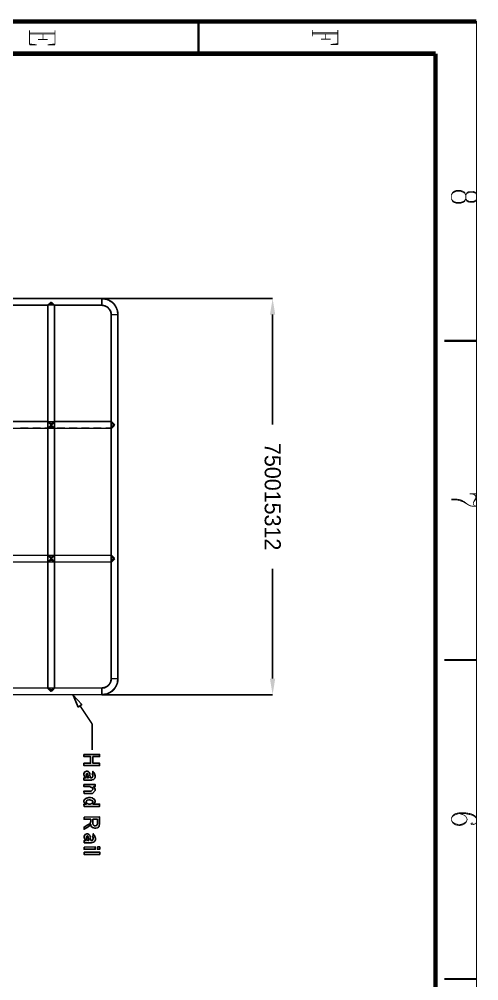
# Model space of a CAD drawing. Extents: x 0.1 to 11.6, y 0.3 to 16.2.
# Drawn here: x 8.72 to 11.58, y 10.24 to 16.23 of the extents above; entities that cross this region are included whole.
import ezdxf

# ---------------------------------------------------------------- set-up
doc = ezdxf.new("R2010")
doc.units = 0
doc.header["$MEASUREMENT"] = 0
doc.dimstyles.get("Standard").update_dxf_attribs({"dimtxt": 0.1, "dimasz": 0.1, "dimexe": 1.25, "dimexo": 0.625, "dimtad": 1, "dimtih": 1, "dimtxsty": 'Standard', "dimcen": 2.5, "dimazin": 3, "dimtfac": 1, "dimtmove": 0, "dimatfit": 3})

# ---------------------------------------------------------------- blocks, each defined once
blk = doc.blocks.new('_CLOSEDFILLED')
at = {"color": 0, "linetype": 'BYBLOCK'}
blk.add_solid([(-1, 0.164), (0, 0), (-1, -0.164)], dxfattribs=at)
blk = doc.blocks.new('*D3')
for p, q in [((9.2383, 14.4933), (10.3011, 14.4933)), ((10.3011, 13.7091), (10.3011, 14.3933)), ((10.3011, 12.125), (10.3011, 12.8092)), ((9.2383, 12.025), (10.3011, 12.025))]:
    blk.add_line(p, q)
at = {"layer": 'Defpoints'}
for p in [(9.2383, 14.4933), (9.2383, 12.025), (10.3011, 12.025)]:
    blk.add_point(p, dxfattribs=at)
at = {"xscale": 0.1, "yscale": 0.1}
for p, rotation in [((10.3011, 14.4933), 90), ((10.3011, 12.025), 270)]:
    blk.add_blockref('_CLOSEDFILLED', p, dxfattribs=dict(at, rotation=rotation))
at = {"insert": (10.3011, 13.2591), "char_height": 0.1, "attachment_point": 5, "rotation": 270}
blk.add_mtext('750015312', dxfattribs=at)

msp = doc.modelspace()

# ---------------------------------------------------------------- linework, layer by layer
at = {"color": 0}
for points, const_width in [([(0.155, 16.22), (11.57, 16.22)], 0.02833), ([(9.84, 16.02), (9.84, 16.22)], 0.01333), ([(8.78836, 16.165), (8.78836, 16.075)], 0.00521), ([(8.94667, 16.1483), (8.78836, 16.1483)], 0.00521), ([(8.94667, 16.1417), (8.78836, 16.1417)], 0.00521), ([(8.87169, 16.1417), (8.87169, 16.1083)], 0.00521), ([(8.94667, 16.165), (8.94667, 16.075)], 0.00521), ([(10.5483, 16.1667), (10.5483, 16.1267)], 0.00521), ([(10.7067, 16.15), (10.5483, 16.15)], 0.00521), ([(10.7067, 16.1433), (10.5483, 16.1433)], 0.00521), ([(10.6317, 16.1433), (10.6317, 16.11)], 0.00521), ([(10.7067, 16.1667), (10.7067, 16.0767)], 0.00521), ([(8.83333, 16.075), (8.78836, 16.08)], 0.00521), ([(8.78836, 16.075), (8.83333, 16.075)], 0.00521), ([(8.90169, 16.1083), (8.84169, 16.1083)], 0.00521), ([(8.90169, 16.075), (8.94667, 16.08)], 0.00521), ([(8.94667, 16.075), (8.90169, 16.075)], 0.00521), ([(10.6617, 16.11), (10.6017, 16.11)], 0.00521), ([(10.6617, 16.0767), (10.7067, 16.0817)], 0.00521), ([(10.7067, 16.0767), (10.6617, 16.0767)], 0.00521), ([(0.39833, 16.02), (11.315, 16.02)], 0.02833), ([(11.315, 16.02), (11.315, 0.51666)], 0.02833), ([(11.4283, 15.1617), (11.4217, 15.155)], 0.00521), ([(11.4434, 15.1667), (11.4283, 15.1617)], 0.00521), ([(11.4434, 15.1617), (11.4283, 15.155)], 0.00521), ([(11.4733, 15.1667), (11.4434, 15.1667)], 0.00521), ([(11.4733, 15.1617), (11.4434, 15.1617)], 0.00521), ([(11.4883, 15.1617), (11.4733, 15.1667)], 0.00521), ([(11.4883, 15.155), (11.4733, 15.1617)], 0.00521), ([(11.4967, 15.155), (11.4883, 15.1617)], 0.00521), ([(11.5267, 15.1617), (11.5117, 15.155)], 0.00521), ([(11.55, 15.1617), (11.5267, 15.1617)], 0.00521), ([(11.565, 15.155), (11.55, 15.1617)], 0.00521), ([(11.4217, 15.155), (11.4134, 15.1383)], 0.00521), ([(11.4217, 15.15), (11.4134, 15.1383)], 0.00521), ([(11.4134, 15.1383), (11.4134, 15.115)], 0.00521), ([(11.4134, 15.115), (11.4217, 15.0983)], 0.00521), ([(11.4134, 15.115), (11.4217, 15.105)], 0.00521), ([(11.4283, 15.155), (11.4217, 15.15)], 0.00521), ([(11.4217, 15.105), (11.4283, 15.0983)], 0.00521), ([(11.4217, 15.0983), (11.4283, 15.0933)], 0.00521), ([(11.4283, 15.0983), (11.4434, 15.0933)], 0.00521), ([(11.4733, 15.0933), (11.4883, 15.0983)], 0.00521), ([(11.4967, 15.15), (11.4883, 15.155)], 0.00521), ([(11.4883, 15.0983), (11.4967, 15.105)], 0.00521), ([(11.4883, 15.0933), (11.4967, 15.0983)], 0.00521), ([(11.5033, 15.1383), (11.4967, 15.155)], 0.00521), ([(11.5033, 15.1383), (11.4967, 15.15)], 0.00521), ([(11.4967, 15.0983), (11.5033, 15.115)], 0.00521), ([(11.4967, 15.105), (11.5033, 15.115)], 0.00521), ([(11.5117, 15.155), (11.5033, 15.1383)], 0.00521), ([(11.5117, 15.15), (11.5033, 15.1383)], 0.00521), ([(11.5033, 15.1383), (11.5033, 15.115)], 0.00521), ([(11.5033, 15.115), (11.5117, 15.0983)], 0.00521), ([(11.5033, 15.115), (11.5117, 15.105)], 0.00521), ([(11.5267, 15.155), (11.5117, 15.15)], 0.00521), ([(11.5117, 15.105), (11.5267, 15.0983)], 0.00521), ([(11.5117, 15.0983), (11.5267, 15.0933)], 0.00521), ([(11.55, 15.155), (11.5267, 15.155)], 0.00521), ([(11.5267, 15.0983), (11.55, 15.0983)], 0.00521), ([(11.565, 15.15), (11.55, 15.155)], 0.00521), ([(11.55, 15.0983), (11.565, 15.105)], 0.00521), ([(11.55, 15.0933), (11.565, 15.0983)], 0.00521), ([(11.5717, 15.1383), (11.565, 15.155)], 0.00521), ([(11.5717, 15.1383), (11.565, 15.15)], 0.00521), ([(11.565, 15.0983), (11.5717, 15.115)], 0.00521), ([(11.565, 15.105), (11.5717, 15.115)], 0.00521), ([(11.4283, 15.0933), (11.4434, 15.0883)], 0.00521), ([(11.4434, 15.0933), (11.4733, 15.0933)], 0.00521), ([(11.4434, 15.0883), (11.4733, 15.0883)], 0.00521), ([(11.4733, 15.0883), (11.4883, 15.0933)], 0.00521), ([(11.5267, 15.0933), (11.55, 15.0933)], 0.00521), ([(9.23833, 14.4933), (8.29167, 14.4933)], 0.01), ([(8.29167, 14.4517), (8.90169, 14.4517)], 0.01), ([(8.78999, 14.4917), (8.74001, 14.4917)], 0.00667), ([(8.74001, 14.4533), (8.78999, 14.4533)], 0.00667), ([(8.86664, 14.4917), (8.815, 14.4917)], 0.00667), ([(8.815, 14.4533), (8.86664, 14.4533)], 0.00667), ([(8.94168, 14.4917), (8.89165, 14.4917)], 0.00667), ([(8.89165, 14.4533), (8.94168, 14.4533)], 0.00667), ([(8.90169, 14.4517), (8.92333, 14.4717)], 0.01), ([(8.90169, 14.4517), (8.90169, 13.7267)], 0.01), ([(8.90169, 14.4517), (8.94336, 14.4517)], 0.00667), ([(8.90169, 14.4517), (8.90332, 14.4517)], 0.00667), ([(8.90332, 14.4517), (8.905, 14.4517), (8.905, 14.4533), (8.90668, 14.4533), (8.90831, 14.455), (8.91, 14.455), (8.91, 14.4567), (8.91168, 14.4567), (8.91168, 14.4583), (8.91336, 14.4583), (8.91499, 14.46), (8.91667, 14.46), (8.91667, 14.4617), (8.91835, 14.4617), (8.91997, 14.4617), (8.92165, 14.4617), (8.92165, 14.4633), (8.92333, 14.4633)], 0.00667), ([(8.90332, 14.4517), (8.90332, 14.405)], 0.00667), ([(8.92333, 14.4717), (8.94336, 14.4517)], 0.01), ([(8.92333, 14.4633), (8.92503, 14.4617), (8.92665, 14.4617), (8.92833, 14.4617), (8.93001, 14.46), (8.93164, 14.46), (8.93164, 14.4583), (8.93332, 14.4583), (8.935, 14.4567), (8.93668, 14.4567), (8.93668, 14.455), (8.93832, 14.455), (8.93832, 14.4533), (8.94, 14.4533), (8.94, 14.4517), (8.94168, 14.4517)], 0.00667), ([(8.92333, 14.4633), (8.92503, 14.4633)], 0.00667), ([(8.94168, 14.4517), (8.94336, 14.4517)], 0.00667), ([(8.94168, 14.405), (8.94168, 14.4517)], 0.00667), ([(8.94168, 14.4517), (8.94336, 14.4517)], 0.00667), ([(8.94336, 14.4517), (9.23833, 14.4517)], 0.01), ([(8.94336, 13.7267), (8.94336, 14.4517)], 0.01), ([(9.01833, 14.4917), (8.96669, 14.4917)], 0.00667), ([(8.96669, 14.4533), (9.01833, 14.4533)], 0.00667), ([(9.09332, 14.4917), (9.04335, 14.4917)], 0.00667), ([(9.04335, 14.4533), (9.09332, 14.4533)], 0.00667), ([(9.16835, 14.4917), (9.11833, 14.4917)], 0.00667), ([(9.11833, 14.4533), (9.16835, 14.4533)], 0.00667), ([(9.23833, 14.4917), (9.19499, 14.4917)], 0.00667), ([(9.19499, 14.4533), (9.23833, 14.4533)], 0.00667), ([(9.33832, 14.3933), (9.33664, 14.415), (9.32835, 14.4367), (9.31668, 14.4567), (9.30165, 14.4717), (9.28168, 14.4833), (9.26167, 14.4917), (9.23833, 14.4933)], 0.01), ([(9.23833, 14.4933), (9.23833, 14.4717)], 0.01), ([(9.23833, 14.4717), (9.23833, 14.4517)], 0.01), ([(9.29665, 14.3933), (9.29335, 14.4117), (9.285, 14.4267), (9.27333, 14.44), (9.25667, 14.4483), (9.23833, 14.4517)], 0.01), ([(9.26497, 14.4867), (9.25999, 14.4883), (9.23833, 14.4917)], 0.00667), ([(9.27165, 14.4433), (9.25667, 14.45), (9.23833, 14.4533)], 0.00667), ([(9.32335, 14.4417), (9.315, 14.455), (9.30003, 14.47), (9.28668, 14.4767)], 0.00667), ([(8.90332, 14.38), (8.90332, 14.3283)], 0.00667), ([(8.94168, 14.3283), (8.94168, 14.38)], 0.00667), ([(9.29833, 14.3933), (9.29665, 14.4117), (9.28836, 14.4267)], 0.00667), ([(9.29665, 14.3933), (9.29665, 13.7267)], 0.01), ([(9.31836, 14.3933), (9.29665, 14.3933)], 0.01), ([(9.29833, 14.3933), (9.29833, 14.3317)], 0.00667), ([(9.33832, 14.3933), (9.31836, 14.3933)], 0.01), ([(9.33664, 14.3933), (9.33333, 14.415), (9.33333, 14.42)], 0.00667), ([(9.33664, 14.3317), (9.33664, 14.3933)], 0.00667), ([(9.33832, 12.125), (9.33832, 14.3933)], 0.01), ([(8.90332, 14.3033), (8.90332, 14.2533)], 0.00667), ([(8.94168, 14.2533), (8.94168, 14.3033)], 0.00667), ([(9.29833, 14.3067), (9.29833, 14.2567)], 0.00667), ([(9.33664, 14.2567), (9.33664, 14.3067)], 0.00667), ([(8.90332, 14.2283), (8.90332, 14.1767)], 0.00667), ([(8.94168, 14.1767), (8.94168, 14.2283)], 0.00667), ([(9.29833, 14.2317), (9.29833, 14.1817)], 0.00667), ([(9.33664, 14.1817), (9.33664, 14.2317)], 0.00667), ([(11.37, 14.23), (11.57, 14.23)], 0.01333), ([(8.90332, 14.1517), (8.90332, 14.1017)], 0.00667), ([(8.94168, 14.1017), (8.94168, 14.1517)], 0.00667), ([(9.29833, 14.155), (9.29833, 14.105)], 0.00667), ([(9.33664, 14.105), (9.33664, 14.155)], 0.00667), ([(9.29833, 14.08), (9.29833, 14.03)], 0.00667), ([(9.33664, 14.03), (9.33664, 14.08)], 0.00667), ([(8.90332, 14.0767), (8.90332, 14.0267)], 0.00667), ([(8.94168, 14.0267), (8.94168, 14.0767)], 0.00667), ([(8.90332, 14), (8.90332, 13.95)], 0.00667), ([(8.94168, 13.95), (8.94168, 14)], 0.00667), ([(9.29833, 14.0033), (9.29833, 13.9533)], 0.00667), ([(9.33664, 13.9533), (9.33664, 14.0033)], 0.00667), ([(8.90332, 13.925), (8.90332, 13.875)], 0.00667), ([(8.94168, 13.875), (8.94168, 13.925)], 0.00667), ([(9.29833, 13.9283), (9.29833, 13.8783)], 0.00667), ([(9.33664, 13.8783), (9.33664, 13.9283)], 0.00667), ([(8.90332, 13.8483), (8.90332, 13.7983)], 0.00667), ([(8.94168, 13.7983), (8.94168, 13.8483)], 0.00667), ([(9.29833, 13.8533), (9.29833, 13.8017)], 0.00667), ([(9.33664, 13.8017), (9.33664, 13.8533)], 0.00667), ([(8.90169, 13.7267), (8.35667, 13.7267)], 0.01), ([(8.78168, 13.725), (8.72999, 13.725)], 0.00667), ([(8.85667, 13.725), (8.80664, 13.725)], 0.00667), ([(8.93332, 13.725), (8.88167, 13.725)], 0.00667), ([(8.90169, 13.685), (8.90169, 13.7267)], 0.01), ([(8.92333, 13.705), (8.90169, 13.7267)], 0.01), ([(8.92333, 13.705), (8.90169, 13.7267)], 0.01), ([(8.90332, 13.7267), (8.90169, 13.7267)], 0.00667), ([(8.90332, 13.7267), (8.90169, 13.7267)], 0.00667), ([(8.94336, 13.7267), (8.90169, 13.7267)], 0.00667), ([(8.94336, 13.7267), (8.90169, 13.7267)], 0.00667), ([(8.90332, 13.7733), (8.90332, 13.7267)], 0.00667), ([(8.92333, 13.715), (8.92165, 13.715), (8.91997, 13.715), (8.91997, 13.7167), (8.91835, 13.7167), (8.91667, 13.7167), (8.91667, 13.7183), (8.91499, 13.7183), (8.91336, 13.7183), (8.91336, 13.72), (8.91168, 13.72), (8.91168, 13.7217), (8.91, 13.7217), (8.90831, 13.7233), (8.90668, 13.7233), (8.90668, 13.725), (8.905, 13.725), (8.905, 13.7267), (8.90332, 13.7267)], 0.00667), ([(8.92333, 13.715), (8.92165, 13.715), (8.91997, 13.715), (8.91997, 13.7167), (8.91835, 13.7167), (8.91667, 13.7167), (8.91667, 13.7183), (8.91499, 13.7183), (8.91336, 13.7183), (8.91336, 13.72), (8.91168, 13.72), (8.91168, 13.7217), (8.91, 13.7217), (8.90831, 13.7233), (8.90668, 13.7233), (8.90668, 13.725), (8.905, 13.725), (8.905, 13.7267), (8.90332, 13.7267)], 0.00667), ([(8.90332, 13.685), (8.90332, 13.7267)], 0.00667), ([(8.90332, 13.7267), (8.905, 13.7267)], 0.00667), ([(8.90332, 13.7267), (8.905, 13.7267)], 0.00667), ([(8.94336, 13.7267), (8.92333, 13.705)], 0.01), ([(8.94336, 13.7267), (8.92333, 13.705)], 0.01), ([(8.94168, 13.7267), (8.94, 13.7267), (8.94, 13.725), (8.93832, 13.725), (8.93832, 13.7233), (8.93668, 13.7233), (8.93668, 13.7217), (8.935, 13.7217), (8.93332, 13.72), (8.93169, 13.72), (8.93169, 13.7183), (8.93001, 13.7183), (8.93001, 13.7167), (8.92833, 13.7167), (8.92665, 13.7167), (8.92503, 13.7167), (8.92503, 13.715), (8.92333, 13.715)], 0.00667), ([(8.94168, 13.7267), (8.94, 13.7267), (8.94, 13.725), (8.93832, 13.725), (8.93832, 13.7233), (8.93668, 13.7233), (8.93668, 13.7217), (8.935, 13.7217), (8.93332, 13.72), (8.93169, 13.72), (8.93169, 13.7183), (8.93001, 13.7183), (8.93001, 13.7167), (8.92833, 13.7167), (8.92665, 13.7167), (8.92503, 13.7167), (8.92503, 13.715), (8.92333, 13.715)], 0.00667), ([(8.94168, 13.7267), (8.94168, 13.7733)], 0.00667), ([(8.94336, 13.7267), (8.94168, 13.7267)], 0.00667), ([(8.94336, 13.7267), (8.94168, 13.7267)], 0.00667), ([(8.94168, 13.7267), (8.94168, 13.685)], 0.00667), ([(8.94336, 13.7267), (8.94336, 13.685)], 0.01), ([(9.29665, 13.7267), (8.94336, 13.7267)], 0.01), ([(9.00836, 13.725), (8.95833, 13.725)], 0.00667), ([(9.08501, 13.725), (9.03331, 13.725)], 0.00667), ([(9.16, 13.725), (9.11003, 13.725)], 0.00667), ([(9.23503, 13.725), (9.185, 13.725)], 0.00667), ([(9.29665, 13.725), (9.26167, 13.725)], 0.00667), ([(9.29665, 13.685), (9.29665, 13.7267)], 0.01), ([(9.29665, 13.7267), (9.31836, 13.705)], 0.01), ([(9.29665, 13.7267), (9.31836, 13.705)], 0.01), ([(9.29665, 13.7267), (9.29665, 13.685)], 0.00667), ([(9.29665, 13.7267), (9.29665, 13.685)], 0.00667), ([(9.29665, 13.7267), (9.29665, 13.725)], 0.00667), ([(9.29665, 13.7267), (9.29665, 13.725)], 0.00667), ([(9.29665, 13.725), (9.29833, 13.725)], 0.00667), ([(9.29665, 13.725), (9.29665, 13.7233), (9.29833, 13.7233), (9.29833, 13.7217), (9.30003, 13.7217), (9.30003, 13.72), (9.30165, 13.7183), (9.30165, 13.7167), (9.30333, 13.7167), (9.30333, 13.715), (9.30501, 13.715), (9.30501, 13.7133), (9.30664, 13.7116), (9.30664, 13.71), (9.30664, 13.7083), (9.30832, 13.7083), (9.30832, 13.7067), (9.30832, 13.705), (9.30832, 13.7033), (9.30664, 13.7033), (9.30664, 13.7017), (9.30664, 13.7), (9.30501, 13.6983), (9.30501, 13.6967), (9.30333, 13.6967), (9.30333, 13.695), (9.30165, 13.6934), (9.30165, 13.6917), (9.30003, 13.6917), (9.30003, 13.69), (9.29833, 13.69), (9.29833, 13.6883), (9.29665, 13.6883), (9.29665, 13.6867)], 0.00667), ([(9.29665, 13.725), (9.29665, 13.7233), (9.29833, 13.7233), (9.29833, 13.7217), (9.30003, 13.7217), (9.30003, 13.72), (9.30165, 13.7183), (9.30165, 13.7167), (9.30333, 13.7167), (9.30333, 13.715), (9.30501, 13.715), (9.30501, 13.7133), (9.30664, 13.7116), (9.30664, 13.71), (9.30664, 13.7083), (9.30832, 13.7083), (9.30832, 13.7067), (9.30832, 13.705), (9.30832, 13.7033), (9.30664, 13.7033), (9.30664, 13.7017), (9.30664, 13.7), (9.30501, 13.6983), (9.30501, 13.6967), (9.30333, 13.6967), (9.30333, 13.695), (9.30165, 13.6934), (9.30165, 13.6917), (9.30003, 13.6917), (9.30003, 13.69), (9.29833, 13.69), (9.29833, 13.6883), (9.29665, 13.6883), (9.29665, 13.6867)], 0.00667), ([(9.29665, 13.725), (9.29833, 13.725)], 0.00667), ([(9.29665, 13.725), (9.29833, 13.725)], 0.00667), ([(9.29833, 13.7767), (9.29833, 13.7267)], 0.00667), ([(9.33664, 13.7267), (9.33664, 13.7767)], 0.00667), ([(8.35667, 13.685), (8.90169, 13.685)], 0.01), ([(8.72999, 13.6867), (8.78168, 13.6867)], 0.00667), ([(8.80664, 13.6867), (8.85667, 13.6867)], 0.00667), ([(8.88167, 13.6867), (8.93332, 13.6867)], 0.00667), ([(8.90169, 13.685), (8.92333, 13.705)], 0.01), ([(8.90169, 13.685), (8.92333, 13.705)], 0.01), ([(8.90169, 13.685), (8.90169, 12.8933)], 0.01), ([(8.90169, 13.685), (8.90332, 13.685)], 0.00667), ([(8.90169, 13.685), (8.90332, 13.685)], 0.00667), ([(8.90169, 13.685), (8.94336, 13.685)], 0.00667), ([(8.90169, 13.685), (8.94336, 13.685)], 0.00667), ([(8.90332, 13.685), (8.905, 13.685), (8.905, 13.6867), (8.90668, 13.6867), (8.90831, 13.6883), (8.91, 13.6883), (8.91, 13.69), (8.91168, 13.69), (8.91168, 13.6917), (8.91336, 13.6917), (8.91499, 13.6934), (8.91667, 13.6934), (8.91667, 13.695), (8.91835, 13.695), (8.91997, 13.695), (8.92165, 13.695), (8.92333, 13.6967)], 0.00667), ([(8.90332, 13.685), (8.905, 13.685), (8.905, 13.6867), (8.90668, 13.6867), (8.90831, 13.6883), (8.91, 13.6883), (8.91, 13.69), (8.91168, 13.69), (8.91168, 13.6917), (8.91336, 13.6917), (8.91499, 13.6934), (8.91667, 13.6934), (8.91667, 13.695), (8.91835, 13.695), (8.91997, 13.695), (8.92165, 13.695), (8.92333, 13.6967)], 0.00667), ([(8.90332, 13.685), (8.90332, 13.6433)], 0.00667), ([(8.92165, 13.715), (8.92333, 13.715)], 0.00667), ([(8.92165, 13.715), (8.92333, 13.715)], 0.00667), ([(8.92333, 13.705), (8.94336, 13.685)], 0.01), ([(8.92333, 13.705), (8.94336, 13.685)], 0.01), ([(8.92333, 13.6967), (8.92333, 13.695), (8.92503, 13.695), (8.92665, 13.695), (8.92833, 13.695), (8.92833, 13.6934), (8.93001, 13.6934), (8.93164, 13.6934), (8.93164, 13.6917), (8.93332, 13.6917), (8.935, 13.69), (8.93668, 13.69), (8.93668, 13.6883), (8.93832, 13.6883), (8.93832, 13.6867), (8.94, 13.6867), (8.94, 13.685), (8.94168, 13.685)], 0.00667), ([(8.92333, 13.6967), (8.92333, 13.695), (8.92503, 13.695), (8.92665, 13.695), (8.92833, 13.695), (8.92833, 13.6934), (8.93001, 13.6934), (8.93164, 13.6934), (8.93164, 13.6917), (8.93332, 13.6917), (8.935, 13.69), (8.93668, 13.69), (8.93668, 13.6883), (8.93832, 13.6883), (8.93832, 13.6867), (8.94, 13.6867), (8.94, 13.685), (8.94168, 13.685)], 0.00667), ([(8.92333, 13.695), (8.92503, 13.695)], 0.00667), ([(8.92333, 13.695), (8.92503, 13.695)], 0.00667), ([(8.94168, 13.685), (8.94336, 13.685)], 0.00667), ([(8.94168, 13.685), (8.94336, 13.685)], 0.00667), ([(8.94168, 13.685), (8.94336, 13.685)], 0.00667), ([(8.94168, 13.685), (8.94336, 13.685)], 0.00667), ([(8.94168, 13.6433), (8.94168, 13.685)], 0.00667), ([(8.94168, 13.685), (8.94336, 13.685)], 0.00667), ([(8.94336, 12.8933), (8.94336, 13.685)], 0.01), ([(8.94336, 13.685), (9.29665, 13.685)], 0.01), ([(8.95833, 13.6867), (9.00836, 13.6867)], 0.00667), ([(9.03331, 13.6867), (9.08501, 13.6867)], 0.00667), ([(9.11003, 13.6867), (9.16, 13.6867)], 0.00667), ([(9.185, 13.6867), (9.23503, 13.6867)], 0.00667), ([(9.26167, 13.6867), (9.29665, 13.6867)], 0.00667), ([(9.31836, 13.705), (9.29665, 13.685)], 0.01), ([(9.31836, 13.705), (9.29665, 13.685)], 0.01), ([(9.29665, 13.685), (9.29665, 12.8933)], 0.01), ([(9.29665, 13.6867), (9.29833, 13.6867)], 0.00667), ([(9.29665, 13.6867), (9.29833, 13.6867)], 0.00667), ([(9.29665, 13.6867), (9.29665, 13.685)], 0.00667), ([(9.29665, 13.6867), (9.29665, 13.685)], 0.00667), ([(9.29833, 13.7017), (9.29833, 13.65)], 0.00667), ([(9.33664, 13.65), (9.33664, 13.7017)], 0.00667), ([(8.90332, 13.6183), (8.90332, 13.5667)], 0.00667), ([(8.94168, 13.5667), (8.94168, 13.6183)], 0.00667), ([(9.29833, 13.625), (9.29833, 13.575)], 0.00667), ([(9.33664, 13.575), (9.33664, 13.625)], 0.00667), ([(8.90332, 13.5417), (8.90332, 13.4916)], 0.00667), ([(8.94168, 13.4916), (8.94168, 13.5417)], 0.00667), ([(9.29833, 13.55), (9.29833, 13.4983)], 0.00667), ([(9.33664, 13.4983), (9.33664, 13.55)], 0.00667), ([(8.90332, 13.4667), (8.90332, 13.415)], 0.00667), ([(8.94168, 13.415), (8.94168, 13.4667)], 0.00667), ([(9.29833, 13.4733), (9.29833, 13.4233)], 0.00667), ([(9.33664, 13.4233), (9.33664, 13.4733)], 0.00667), ([(8.90332, 13.39), (8.90332, 13.34)], 0.00667), ([(8.94168, 13.34), (8.94168, 13.39)], 0.00667), ([(9.29833, 13.3983), (9.29833, 13.3467)], 0.00667), ([(9.33664, 13.3467), (9.33664, 13.3983)], 0.00667), ([(8.90332, 13.315), (8.90332, 13.2633)], 0.00667), ([(8.94168, 13.2633), (8.94168, 13.315)], 0.00667), ([(9.29833, 13.3217), (9.29833, 13.2717)], 0.00667), ([(9.33664, 13.2717), (9.33664, 13.3217)], 0.00667), ([(9.29833, 13.2467), (9.29833, 13.1967)], 0.00667), ([(9.33664, 13.1967), (9.33664, 13.2467)], 0.00667), ([(11.4517, 13.2433), (11.4134, 13.2433)], 0.00521), ([(11.4733, 13.2383), (11.4517, 13.2433)], 0.00521), ([(11.5717, 13.2767), (11.5267, 13.2767)], 0.00521), ([(11.5417, 13.2767), (11.5566, 13.2717)], 0.00521), ([(11.5717, 13.25), (11.55, 13.2217)], 0.00521), ([(11.565, 13.25), (11.55, 13.2217)], 0.00521), ([(11.5566, 13.2717), (11.5717, 13.26)], 0.00521), ([(11.5566, 13.2717), (11.565, 13.26)], 0.00521), ([(11.565, 13.26), (11.565, 13.25)], 0.00521), ([(8.90332, 13.2383), (8.90332, 13.1883)], 0.00667), ([(8.94168, 13.1883), (8.94168, 13.2383)], 0.00667), ([(11.4517, 13.2383), (11.4134, 13.2383)], 0.00521), ([(11.4733, 13.2317), (11.4517, 13.2383)], 0.00521), ([(11.4883, 13.2317), (11.4733, 13.2383)], 0.00521), ([(11.4883, 13.2267), (11.4733, 13.2317)], 0.00521), ([(11.5267, 13.2033), (11.4883, 13.2317)], 0.00521), ([(11.5267, 13.2033), (11.4883, 13.2267)], 0.00521), ([(11.55, 13.1983), (11.5267, 13.2033)], 0.00521), ([(11.55, 13.2217), (11.55, 13.21)], 0.00521), ([(11.55, 13.21), (11.5566, 13.2033)], 0.00521), ([(11.5717, 13.1983), (11.55, 13.1983)], 0.00521), ([(11.5566, 13.2033), (11.5717, 13.1983)], 0.00521), ([(8.90332, 13.1634), (8.90332, 13.1117)], 0.00667), ([(8.94168, 13.1117), (8.94168, 13.1634)], 0.00667), ([(9.29833, 13.17), (9.29833, 13.12)], 0.00667), ([(9.33664, 13.12), (9.33664, 13.17)], 0.00667), ([(8.90332, 13.0866), (8.90332, 13.0367)], 0.00667), ([(8.94168, 13.0367), (8.94168, 13.0866)], 0.00667), ([(9.29833, 13.095), (9.29833, 13.045)], 0.00667), ([(9.33664, 13.045), (9.33664, 13.095)], 0.00667), ([(8.90332, 13.0117), (8.90332, 12.9616)], 0.00667), ([(8.94168, 12.9616), (8.94168, 13.0117)], 0.00667), ([(9.29833, 13.0183), (9.29833, 12.9683)], 0.00667), ([(9.33664, 12.9683), (9.33664, 13.0183)], 0.00667), ([(9.29833, 12.9434), (9.29833, 12.8933)], 0.00667), ([(9.33664, 12.8933), (9.33664, 12.9434)], 0.00667), ([(8.90169, 12.8933), (8.35667, 12.8933)], 0.01), ([(8.78168, 12.8917), (8.72999, 12.8917)], 0.00667), ([(8.85667, 12.8917), (8.80664, 12.8917)], 0.00667), ([(8.93332, 12.8917), (8.88167, 12.8917)], 0.00667), ([(8.90169, 12.8517), (8.90169, 12.8933)], 0.01), ([(8.92333, 12.8733), (8.90169, 12.8933)], 0.01), ([(8.92333, 12.8733), (8.90169, 12.8933)], 0.01), ([(8.90332, 12.8933), (8.90169, 12.8933)], 0.00667), ([(8.90332, 12.8933), (8.90169, 12.8933)], 0.00667), ([(8.94336, 12.8933), (8.90169, 12.8933)], 0.00667), ([(8.94336, 12.8933), (8.90169, 12.8933)], 0.00667), ([(8.90332, 12.935), (8.90332, 12.8933)], 0.00667), ([(8.905, 12.8933), (8.90332, 12.8933)], 0.00667), ([(8.905, 12.8933), (8.90332, 12.8933)], 0.00667), ([(8.92333, 12.8834), (8.92165, 12.8834), (8.91997, 12.8834), (8.91835, 12.8834), (8.91667, 12.8834), (8.91667, 12.885), (8.91499, 12.885), (8.91336, 12.8867), (8.91168, 12.8867), (8.91168, 12.8883), (8.91, 12.8883), (8.91, 12.89), (8.90831, 12.89), (8.90831, 12.8917), (8.90668, 12.8917), (8.905, 12.8917), (8.905, 12.8933), (8.90332, 12.8933)], 0.00667), ([(8.92333, 12.8834), (8.92165, 12.8834), (8.91997, 12.8834), (8.91835, 12.8834), (8.91667, 12.8834), (8.91667, 12.885), (8.91499, 12.885), (8.91336, 12.8867), (8.91168, 12.8867), (8.91168, 12.8883), (8.91, 12.8883), (8.91, 12.89), (8.90831, 12.89), (8.90831, 12.8917), (8.90668, 12.8917), (8.905, 12.8917), (8.905, 12.8933), (8.90332, 12.8933)], 0.00667), ([(8.90332, 12.8933), (8.905, 12.8933)], 0.00667), ([(8.90332, 12.8933), (8.905, 12.8933)], 0.00667), ([(8.90332, 12.8517), (8.90332, 12.8933)], 0.00667), ([(8.92165, 12.8834), (8.92333, 12.8834)], 0.00667), ([(8.92165, 12.8834), (8.92333, 12.8834)], 0.00667), ([(8.94336, 12.8933), (8.92333, 12.8733)], 0.01), ([(8.94336, 12.8933), (8.92333, 12.8733)], 0.01), ([(8.94168, 12.8933), (8.94, 12.8933), (8.94, 12.8917), (8.93832, 12.8917), (8.93832, 12.89), (8.93668, 12.89), (8.93668, 12.8883), (8.935, 12.8883), (8.93332, 12.8883), (8.93332, 12.8867), (8.93169, 12.8867), (8.93169, 12.885), (8.93001, 12.885), (8.92833, 12.885), (8.92833, 12.8834), (8.92665, 12.8834), (8.92503, 12.8834), (8.92333, 12.8834)], 0.00667), ([(8.94168, 12.8933), (8.94, 12.8933), (8.94, 12.8917), (8.93832, 12.8917), (8.93832, 12.89), (8.93668, 12.89), (8.93668, 12.8883), (8.935, 12.8883), (8.93332, 12.8883), (8.93332, 12.8867), (8.93169, 12.8867), (8.93169, 12.885), (8.93001, 12.885), (8.92833, 12.885), (8.92833, 12.8834), (8.92665, 12.8834), (8.92503, 12.8834), (8.92333, 12.8834)], 0.00667), ([(8.94168, 12.8933), (8.94168, 12.935)], 0.00667), ([(8.94336, 12.8933), (8.94168, 12.8933)], 0.00667), ([(8.94336, 12.8933), (8.94168, 12.8933)], 0.00667), ([(8.94168, 12.8933), (8.94168, 12.8517)], 0.00667), ([(8.94336, 12.8933), (8.94336, 12.8517)], 0.01), ([(9.29665, 12.8933), (8.94336, 12.8933)], 0.01), ([(9.00836, 12.8917), (8.95833, 12.8917)], 0.00667), ([(9.08501, 12.8917), (9.03331, 12.8917)], 0.00667), ([(9.16, 12.8917), (9.11003, 12.8917)], 0.00667), ([(9.23503, 12.8917), (9.185, 12.8917)], 0.00667), ([(9.29665, 12.8917), (9.26167, 12.8917)], 0.00667), ([(9.29665, 12.8517), (9.29665, 12.8933)], 0.01), ([(9.29665, 12.8933), (9.31836, 12.8733)], 0.01), ([(9.29665, 12.8933), (9.31836, 12.8733)], 0.01), ([(9.29665, 12.8933), (9.29665, 12.8517)], 0.00667), ([(9.29665, 12.8933), (9.29665, 12.8517)], 0.00667), ([(9.29665, 12.8933), (9.29665, 12.8917)], 0.00667), ([(9.29665, 12.8933), (9.29665, 12.8917)], 0.00667), ([(9.29665, 12.8917), (9.29665, 12.89), (9.29833, 12.89), (9.29833, 12.8883), (9.30003, 12.8883), (9.30003, 12.8867), (9.30165, 12.8867), (9.30165, 12.885), (9.30333, 12.8834), (9.30333, 12.8817), (9.30501, 12.8817), (9.30501, 12.88), (9.30664, 12.8783), (9.30664, 12.8767), (9.30664, 12.875), (9.30832, 12.875), (9.30832, 12.8733)], 0.00667), ([(9.29665, 12.8917), (9.29665, 12.89), (9.29833, 12.89), (9.29833, 12.8883), (9.30003, 12.8883), (9.30003, 12.8867), (9.30165, 12.8867), (9.30165, 12.885), (9.30333, 12.8834), (9.30333, 12.8817), (9.30501, 12.8817), (9.30501, 12.88), (9.30664, 12.8783), (9.30664, 12.8767), (9.30664, 12.875), (9.30832, 12.875), (9.30832, 12.8733), (9.30832, 12.8717), (9.30664, 12.87), (9.30664, 12.8683), (9.30664, 12.8666), (9.30501, 12.8666), (9.30501, 12.865), (9.30501, 12.8633), (9.30333, 12.8633), (9.30333, 12.8617), (9.30165, 12.8617), (9.30165, 12.86), (9.30003, 12.8583), (9.30003, 12.8567), (9.29833, 12.8567), (9.29833, 12.855), (9.29665, 12.855), (9.29665, 12.8533)], 0.00667), ([(9.29665, 12.8917), (9.29833, 12.8917)], 0.00667), ([(8.35667, 12.8517), (8.90169, 12.8517)], 0.01), ([(8.72999, 12.8533), (8.78168, 12.8533)], 0.00667), ([(8.80664, 12.8533), (8.85667, 12.8533)], 0.00667), ([(8.88167, 12.8533), (8.93332, 12.8533)], 0.00667), ([(8.90169, 12.8517), (8.92333, 12.8733)], 0.01), ([(8.90169, 12.8517), (8.92333, 12.8733)], 0.01), ([(8.90169, 12.8517), (8.90169, 12.0667)], 0.01), ([(8.90169, 12.8517), (8.90332, 12.8517)], 0.00667), ([(8.90169, 12.8517), (8.90332, 12.8517)], 0.00667), ([(8.90169, 12.8517), (8.94336, 12.8517)], 0.00667), ([(8.90169, 12.8517), (8.94336, 12.8517)], 0.00667), ([(8.90332, 12.8517), (8.905, 12.8517), (8.905, 12.8533), (8.90668, 12.8533), (8.90668, 12.855), (8.90831, 12.855), (8.91, 12.8567), (8.91168, 12.8567), (8.91168, 12.8583), (8.91336, 12.8583), (8.91336, 12.86), (8.91499, 12.86), (8.91667, 12.86), (8.91667, 12.8617), (8.91835, 12.8617), (8.91997, 12.8617), (8.91997, 12.8633), (8.92165, 12.8633), (8.92333, 12.8633)], 0.00667), ([(8.90332, 12.8517), (8.905, 12.8517), (8.905, 12.8533), (8.90668, 12.8533), (8.90668, 12.855), (8.90831, 12.855), (8.91, 12.8567), (8.91168, 12.8567), (8.91168, 12.8583), (8.91336, 12.8583), (8.91336, 12.86), (8.91499, 12.86), (8.91667, 12.86), (8.91667, 12.8617), (8.91835, 12.8617), (8.91997, 12.8617), (8.91997, 12.8633), (8.92165, 12.8633), (8.92333, 12.8633)], 0.00667), ([(8.90332, 12.8517), (8.90332, 12.8133)], 0.00667), ([(8.92333, 12.8733), (8.94336, 12.8517)], 0.01), ([(8.92333, 12.8733), (8.94336, 12.8517)], 0.01), ([(8.92333, 12.8633), (8.92503, 12.8633), (8.92503, 12.8617), (8.92665, 12.8617), (8.92833, 12.8617), (8.93001, 12.8617), (8.93001, 12.86), (8.93164, 12.86), (8.93332, 12.8583), (8.935, 12.8583), (8.935, 12.8567), (8.93668, 12.8567), (8.93668, 12.855), (8.93832, 12.855), (8.93832, 12.8533), (8.94, 12.8533), (8.94, 12.8517), (8.94168, 12.8517)], 0.00667), ([(8.92333, 12.8633), (8.92503, 12.8633)], 0.00667), ([(8.92333, 12.8633), (8.92503, 12.8633), (8.92503, 12.8617), (8.92665, 12.8617), (8.92833, 12.8617), (8.93001, 12.8617), (8.93001, 12.86), (8.93164, 12.86), (8.93332, 12.8583), (8.935, 12.8583), (8.935, 12.8567), (8.93668, 12.8567), (8.93668, 12.855), (8.93832, 12.855), (8.93832, 12.8533), (8.94, 12.8533), (8.94, 12.8517), (8.94168, 12.8517)], 0.00667), ([(8.92333, 12.8633), (8.92503, 12.8633)], 0.00667), ([(8.94168, 12.8517), (8.94336, 12.8517)], 0.00667), ([(8.94168, 12.8517), (8.94336, 12.8517)], 0.00667), ([(8.94168, 12.8517), (8.94336, 12.8517)], 0.00667), ([(8.94168, 12.8517), (8.94336, 12.8517)], 0.00667), ([(8.94168, 12.8517), (8.94336, 12.8517)], 0.00667), ([(8.94168, 12.8517), (8.94336, 12.8517)], 0.00667), ([(8.94168, 12.8133), (8.94168, 12.8517)], 0.00667), ([(8.94336, 12.0667), (8.94336, 12.8517)], 0.01), ([(8.94336, 12.8517), (9.29665, 12.8517)], 0.01), ([(8.95833, 12.8533), (9.00836, 12.8533)], 0.00667), ([(9.03331, 12.8533), (9.08501, 12.8533)], 0.00667), ([(9.11003, 12.8533), (9.16, 12.8533)], 0.00667), ([(9.185, 12.8533), (9.23503, 12.8533)], 0.00667), ([(9.26167, 12.8533), (9.29665, 12.8533)], 0.00667), ([(9.31836, 12.8733), (9.29665, 12.8517)], 0.01), ([(9.31836, 12.8733), (9.29665, 12.8517)], 0.01), ([(9.29665, 12.8517), (9.29665, 12.125)], 0.01), ([(9.30832, 12.8733), (9.30832, 12.8717), (9.30832, 12.87), (9.30664, 12.87), (9.30664, 12.8683), (9.30664, 12.8666), (9.30501, 12.8666), (9.30501, 12.865), (9.30501, 12.8633), (9.30333, 12.8633), (9.30333, 12.8617), (9.30165, 12.8617), (9.30165, 12.86), (9.30003, 12.8583), (9.30003, 12.8567), (9.29833, 12.8567), (9.29833, 12.855), (9.29665, 12.855), (9.29665, 12.8533)], 0.00667), ([(9.29665, 12.8533), (9.29665, 12.8517)], 0.00667), ([(9.29665, 12.8533), (9.29665, 12.8517)], 0.00667), ([(9.29833, 12.8683), (9.29833, 12.8167)], 0.00667), ([(9.30832, 12.8717), (9.30832, 12.8733)], 0.00667), ([(9.33664, 12.8167), (9.33664, 12.8683)], 0.00667), ([(8.90332, 12.7884), (8.90332, 12.7367)], 0.00667), ([(8.94168, 12.7367), (8.94168, 12.7867)], 0.00667), ([(9.29833, 12.7917), (9.29833, 12.7416)], 0.00667), ([(9.33664, 12.7416), (9.33664, 12.7917)], 0.00667), ([(8.90332, 12.7116), (8.90332, 12.6617)], 0.00667), ([(8.94168, 12.6617), (8.94168, 12.7116)], 0.00667), ([(9.29833, 12.7167), (9.29833, 12.665)], 0.00667), ([(9.33664, 12.665), (9.33664, 12.7167)], 0.00667), ([(9.29833, 12.64), (9.29833, 12.59)], 0.00667), ([(9.33664, 12.59), (9.33664, 12.64)], 0.00667), ([(8.90332, 12.6367), (8.90332, 12.585)], 0.00667), ([(8.94168, 12.585), (8.94168, 12.6367)], 0.00667), ([(8.90332, 12.56), (8.90332, 12.51)], 0.00667), ([(8.94168, 12.51), (8.94168, 12.56)], 0.00667), ([(9.29833, 12.565), (9.29833, 12.5133)], 0.00667), ([(9.33664, 12.5133), (9.33664, 12.565)], 0.00667), ([(8.90332, 12.485), (8.90332, 12.4333)], 0.00667), ([(8.94168, 12.4333), (8.94168, 12.485)], 0.00667), ([(9.29833, 12.4883), (9.29833, 12.4383)], 0.00667), ([(9.33664, 12.4383), (9.33664, 12.4883)], 0.00667), ([(8.90332, 12.4083), (8.90332, 12.3583)], 0.00667), ([(8.94168, 12.3583), (8.94168, 12.4083)], 0.00667), ([(9.29833, 12.4134), (9.29833, 12.3617)], 0.00667), ([(9.33664, 12.3617), (9.33664, 12.4134)], 0.00667), ([(8.90332, 12.3333), (8.90332, 12.2817)], 0.00667), ([(8.94168, 12.2817), (8.94168, 12.3333)], 0.00667), ([(9.29833, 12.3366), (9.29833, 12.2867)], 0.00667), ([(9.33664, 12.2867), (9.33664, 12.3366)], 0.00667), ([(8.90332, 12.2567), (8.90332, 12.2067)], 0.00667), ([(8.94168, 12.2067), (8.94168, 12.2567)], 0.00667), ([(9.29833, 12.2617), (9.29833, 12.2116)], 0.00667), ([(9.33664, 12.2116), (9.33664, 12.2617)], 0.00667), ([(11.37, 12.2416), (11.57, 12.2416)], 0.01333), ([(8.90332, 12.1816), (8.90332, 12.1317)], 0.00667), ([(8.94168, 12.1317), (8.94168, 12.1816)], 0.00667), ([(9.29833, 12.185), (9.29833, 12.125)], 0.00667), ([(9.33664, 12.125), (9.33664, 12.185)], 0.00667), ([(8.90332, 12.105), (8.90332, 12.0667)], 0.00667), ([(8.94168, 12.0667), (8.94168, 12.105)], 0.00667), ([(9.23833, 12.0667), (9.25667, 12.07), (9.27333, 12.0783), (9.285, 12.09), (9.29335, 12.1067), (9.29665, 12.125)], 0.01), ([(9.23833, 12.025), (9.26167, 12.0267), (9.28168, 12.035), (9.30165, 12.0467), (9.31668, 12.0617), (9.32835, 12.0817), (9.33664, 12.1017), (9.33832, 12.125)], 0.01), ([(9.28836, 12.0917), (9.29665, 12.1067), (9.29833, 12.125)], 0.00667), ([(9.31836, 12.125), (9.29665, 12.125)], 0.01), ([(9.33832, 12.125), (9.31836, 12.125)], 0.01), ([(9.33333, 12.0983), (9.33333, 12.1033), (9.33664, 12.125)], 0.00667), ([(8.90169, 12.0667), (8.29167, 12.0667)], 0.01), ([(8.78999, 12.065), (8.74001, 12.065)], 0.00667), ([(8.86664, 12.065), (8.815, 12.065)], 0.00667), ([(8.94168, 12.065), (8.89165, 12.065)], 0.00667), ([(8.92333, 12.045), (8.90169, 12.0667)], 0.01), ([(8.94336, 12.0667), (8.90169, 12.0667)], 0.00667), ([(8.90332, 12.0667), (8.90169, 12.0667)], 0.00667), ([(8.905, 12.0667), (8.90332, 12.0667)], 0.00667), ([(8.92333, 12.055), (8.92165, 12.055), (8.91997, 12.055), (8.91997, 12.0566), (8.91835, 12.0566), (8.91667, 12.0566), (8.91667, 12.0583), (8.91499, 12.0583), (8.91336, 12.0583), (8.91336, 12.06), (8.91168, 12.06), (8.91168, 12.0617), (8.91, 12.0617), (8.90831, 12.0633), (8.90668, 12.0633), (8.90668, 12.065), (8.905, 12.065), (8.905, 12.0667), (8.90332, 12.0667)], 0.00667), ([(8.90332, 12.0667), (8.905, 12.0667)], 0.00667), ([(8.92165, 12.055), (8.92333, 12.055)], 0.00667), ([(8.94336, 12.0667), (8.92333, 12.045)], 0.01), ([(8.94168, 12.0667), (8.94, 12.0667), (8.94, 12.065), (8.93832, 12.065), (8.93832, 12.0633), (8.93668, 12.0633), (8.93668, 12.0617), (8.935, 12.0617), (8.93332, 12.06), (8.93169, 12.06), (8.93169, 12.0583), (8.93001, 12.0583), (8.93001, 12.0566), (8.92833, 12.0566), (8.92665, 12.0566), (8.92503, 12.0566), (8.92503, 12.055), (8.92333, 12.055)], 0.00667), ([(8.94336, 12.0667), (8.94168, 12.0667)], 0.00667), ([(9.23833, 12.0667), (8.94336, 12.0667)], 0.01), ([(9.01833, 12.065), (8.96669, 12.065)], 0.00667), ([(9.09332, 12.065), (9.04335, 12.065)], 0.00667), ([(9.16835, 12.065), (9.11833, 12.065)], 0.00667), ([(9.23833, 12.065), (9.19499, 12.065)], 0.00667), ([(9.23833, 12.045), (9.23833, 12.0667)], 0.01), ([(9.23833, 12.025), (9.23833, 12.045)], 0.01), ([(9.23833, 12.065), (9.25667, 12.0667), (9.27165, 12.075)], 0.00667), ([(9.28668, 12.04), (9.30003, 12.0483), (9.315, 12.0633), (9.32335, 12.075)], 0.00667), ([(8.29167, 12.025), (9.23833, 12.025)], 0.01), ([(8.74001, 12.0267), (8.78999, 12.0267)], 0.00667), ([(8.815, 12.0267), (8.86664, 12.0267)], 0.00667), ([(8.89165, 12.0267), (8.94168, 12.0267)], 0.00667), ([(8.96669, 12.0267), (9.01833, 12.0267)], 0.00667), ([(9.04335, 12.0267), (9.09332, 12.0267)], 0.00667), ([(9.11833, 12.0267), (9.16835, 12.0267)], 0.00667), ([(9.19499, 12.0267), (9.23833, 12.0267)], 0.00667), ([(9.23833, 12.0267), (9.25999, 12.03), (9.26497, 12.03)], 0.00667), ([(9.10167, 11.9567), (9.17833, 11.8417)], 0.01), ([(9.17833, 11.8417), (9.17833, 11.68)], 0.01), ([(11.4217, 11.2717), (11.4134, 11.255)], 0.00521), ([(11.4217, 11.2667), (11.4134, 11.255)], 0.00521), ([(11.4367, 11.2833), (11.4217, 11.2717)], 0.00521), ([(11.4367, 11.2767), (11.4217, 11.2667)], 0.00521), ([(11.4583, 11.2884), (11.4367, 11.2833)], 0.00521), ([(11.4583, 11.2833), (11.4367, 11.2767)], 0.00521), ([(11.5033, 11.2884), (11.4583, 11.2884)], 0.00521), ([(11.5033, 11.2833), (11.4583, 11.2833)], 0.00521), ([(11.4883, 11.2767), (11.4667, 11.2833)], 0.00521), ([(11.5033, 11.2667), (11.4883, 11.2767)], 0.00521), ([(11.535, 11.2833), (11.5033, 11.2884)], 0.00521), ([(11.535, 11.2767), (11.5033, 11.2833)], 0.00521), ([(11.5117, 11.25), (11.5033, 11.2667)], 0.00521), ([(11.55, 11.2767), (11.535, 11.2833)], 0.00521), ([(11.55, 11.2717), (11.535, 11.2767)], 0.00521), ([(11.565, 11.2667), (11.55, 11.2767)], 0.00521), ([(11.565, 11.26), (11.55, 11.2717)], 0.00521), ([(11.5717, 11.25), (11.565, 11.2667)], 0.00521), ([(11.4134, 11.255), (11.4134, 11.2433)], 0.00521), ([(11.4134, 11.2433), (11.4217, 11.2267)], 0.00521), ([(11.4134, 11.2433), (11.4217, 11.2317)], 0.00521), ([(11.4217, 11.2317), (11.4367, 11.2217)], 0.00521), ([(11.4217, 11.2267), (11.4367, 11.215)], 0.00521), ([(11.4367, 11.2217), (11.4583, 11.215)], 0.00521), ([(11.4367, 11.215), (11.4583, 11.21)], 0.00521), ([(11.4583, 11.215), (11.4667, 11.215)], 0.00521), ([(11.4583, 11.21), (11.4667, 11.21)], 0.00521), ([(11.4667, 11.215), (11.4883, 11.2217)], 0.00521), ([(11.4667, 11.21), (11.4883, 11.215)], 0.00521), ([(11.4883, 11.2217), (11.5033, 11.2317)], 0.00521), ([(11.4883, 11.215), (11.5033, 11.2267)], 0.00521), ([(11.5033, 11.2267), (11.5117, 11.2433)], 0.00521), ([(11.5033, 11.2317), (11.5117, 11.2433)], 0.00521), ([(11.5117, 11.2433), (11.5117, 11.25)], 0.00521), ([(11.5417, 11.2267), (11.535, 11.2217)], 0.00521), ([(11.535, 11.2217), (11.5417, 11.215)], 0.00521), ([(11.55, 11.2217), (11.5417, 11.2267)], 0.00521), ([(11.5417, 11.215), (11.55, 11.215)], 0.00521), ([(11.55, 11.215), (11.565, 11.2217)], 0.00521), ([(11.5717, 11.25), (11.565, 11.26)], 0.00521), ([(11.565, 11.2217), (11.5717, 11.2317)], 0.00521), ([(11.37, 10.2533), (11.57, 10.2533)], 0.01333)]:
    msp.add_lwpolyline(points, dxfattribs=dict(at, const_width=const_width))
at = {"color": 0, "const_width": 0.00521}
msp.add_lwpolyline([(0.155, 16.22), (11.57, 16.22), (11.57, 0.31), (0.155, 0.31), (0.155, 16.22)], close=True, dxfattribs=at)
at = {"color": 0}
for points in [[(9.09169, 11.9483), (9.06, 12.0217), (9.11333, 11.9633), (9.09169, 11.9483)], [(9.12674, 11.6528), (9.22396, 11.6531), (9.22396, 11.6392), (9.18229, 11.6389), (9.18251, 11.5973), (9.22418, 11.5975), (9.22418, 11.5836), (9.12696, 11.5834), (9.12696, 11.5973), (9.16862, 11.5973), (9.1684, 11.6389), (9.12674, 11.6389), (9.12674, 11.6528)], [(9.14079, 11.5068), (9.13949, 11.5075), (9.13049, 11.5157), (9.12993, 11.5165), (9.12918, 11.5166), (9.12728, 11.5208), (9.1269, 11.5261), (9.1269, 11.5278), (9.1269, 11.5317), (9.13103, 11.5424), (9.13189, 11.5432), (9.13232, 11.5434), (9.14193, 11.5484), (9.14512, 11.5484), (9.14725, 11.5484), (9.15294, 11.5468), (9.1536, 11.5465), (9.15338, 11.5458), (9.15543, 11.5428), (9.15929, 11.5418), (9.15967, 11.5413), (9.15961, 11.5402), (9.16314, 11.5346), (9.16336, 11.5339), (9.16287, 11.5327), (9.16292, 11.5285), (9.16471, 11.5258), (9.16487, 11.5248), (9.16428, 11.5225), (9.16525, 11.5137), (9.16818, 11.5078), (9.16857, 11.5068), (9.16917, 11.5068), (9.17046, 11.5068), (9.17096, 11.5068), (9.17301, 11.5068), (9.17876, 11.509), (9.17919, 11.5094), (9.17882, 11.5098), (9.18246, 11.5175), (9.18246, 11.52), (9.18246, 11.5225), (9.1799, 11.5295), (9.17942, 11.53), (9.17893, 11.5299), (9.17725, 11.5315), (9.18143, 11.5343), (9.18246, 11.5346), (9.18246, 11.5484), (9.1824, 11.5484), (9.18317, 11.5442), (9.18397, 11.5437), (9.18483, 11.5424), (9.19254, 11.535), (9.19308, 11.5339), (9.19276, 11.5318), (9.19417, 11.5252), (9.19635, 11.5203), (9.19635, 11.5187), (9.19635, 11.5164), (9.19569, 11.5096), (9.19417, 11.5059), (9.19374, 11.505), (9.1926, 11.5035), (9.18924, 11.4989), (9.18744, 11.4974), (9.18679, 11.497), (9.18571, 11.4962), (9.1774, 11.4937), (9.17637, 11.4935), (9.17507, 11.4934), (9.16906, 11.4929), (9.16704, 11.4929), (9.15597, 11.4929), (9.15158, 11.4929), (9.14165, 11.4929), (9.1384, 11.4929), (9.13558, 11.4929), (9.12924, 11.4929), (9.12711, 11.4929), (9.1269, 11.5068), (9.13038, 11.5068), (9.13818, 11.5068), (9.14079, 11.5068)], [(9.15468, 11.5068), (9.15446, 11.5077), (9.15261, 11.5201), (9.1525, 11.5217), (9.15158, 11.5225), (9.15039, 11.5265), (9.15132, 11.5294), (9.15121, 11.5298), (9.15082, 11.5297), (9.14908, 11.5307), (9.14947, 11.533), (9.14925, 11.5333), (9.14882, 11.5329), (9.14681, 11.5327), (9.14649, 11.5346), (9.14643, 11.5346), (9.1454, 11.5346), (9.14258, 11.5324), (9.14231, 11.532), (9.14193, 11.5305), (9.14079, 11.5254), (9.14079, 11.5237), (9.14079, 11.5214), (9.14242, 11.5151), (9.14274, 11.5144), (9.1429, 11.5131), (9.14686, 11.5086), (9.14729, 11.5083), (9.14729, 11.5083), (9.15136, 11.5068), (9.15272, 11.5068), (9.15468, 11.5068)], [(9.12706, 11.4658), (9.1965, 11.466), (9.1965, 11.4521), (9.18631, 11.4519), (9.18767, 11.4508), (9.1965, 11.4366), (9.1965, 11.4319), (9.1965, 11.4271), (9.18001, 11.4102), (9.16894, 11.4102), (9.12728, 11.4102), (9.12706, 11.4241), (9.16569, 11.4241), (9.17156, 11.4241), (9.18261, 11.4352), (9.18261, 11.4362), (9.18261, 11.439), (9.17899, 11.4466), (9.17828, 11.4473), (9.17676, 11.4473), (9.17074, 11.4496), (9.16401, 11.4519), (9.16178, 11.4519), (9.12706, 11.4519), (9.12706, 11.4658)], [(9.12717, 11.3429), (9.14193, 11.3429), (9.13937, 11.3439), (9.12717, 11.3556), (9.12717, 11.3594), (9.12717, 11.3626), (9.13075, 11.3712), (9.13151, 11.3722), (9.13183, 11.3731), (9.14236, 11.3808), (9.14367, 11.3813), (9.14475, 11.381), (9.15761, 11.3846), (9.16189, 11.3846), (9.16639, 11.3846), (9.17854, 11.3823), (9.1799, 11.3818), (9.18028, 11.3804), (9.1856, 11.3767), (9.19151, 11.3739), (9.19228, 11.3729), (9.19217, 11.3717), (9.19661, 11.3627), (9.19661, 11.3597), (9.19661, 11.3572), (9.19336, 11.3506), (9.19271, 11.3499), (9.19135, 11.3487), (9.18713, 11.3451), (9.18392, 11.3434), (9.18294, 11.3429), (9.22439, 11.3432), (9.22461, 11.3293), (9.12739, 11.329), (9.12717, 11.3429)], [(9.16189, 11.3707), (9.15799, 11.3707), (9.14714, 11.3673), (9.14626, 11.3666), (9.14507, 11.3652), (9.14171, 11.3608), (9.14106, 11.3577), (9.14106, 11.3566), (9.14106, 11.3549), (9.14225, 11.3497), (9.14518, 11.3477), (9.14606, 11.3471), (9.14643, 11.346), (9.15733, 11.3429), (9.16103, 11.3429), (9.16515, 11.3429), (9.17665, 11.3464), (9.17751, 11.3471), (9.17763, 11.3474), (9.18272, 11.3547), (9.18272, 11.357), (9.18272, 11.3595), (9.17854, 11.3662), (9.17774, 11.3668), (9.17617, 11.3666), (9.17014, 11.3685), (9.16396, 11.3707), (9.16189, 11.3707)], [(9.12739, 11.2628), (9.22461, 11.263), (9.22461, 11.2232), (9.22461, 11.2212), (9.22244, 11.2073), (9.222, 11.2063), (9.22081, 11.2046), (9.21685, 11.1995), (9.21354, 11.1976), (9.21246, 11.197), (9.21115, 11.1961), (9.20057, 11.1935), (9.19704, 11.1935), (9.19521, 11.1935), (9.17985, 11.1982), (9.1786, 11.1992), (9.17654, 11.1997), (9.17128, 11.2057), (9.16938, 11.2148), (9.16906, 11.2167), (9.16867, 11.2152), (9.16504, 11.2104), (9.16471, 11.21), (9.16308, 11.209), (9.15375, 11.2017), (9.15256, 11.2009), (9.1276, 11.1866), (9.12761, 11.2003), (9.14669, 11.2113), (9.14757, 11.2118), (9.15831, 11.2188), (9.15907, 11.2193), (9.15918, 11.2192), (9.16232, 11.2208), (9.16521, 11.2246), (9.16558, 11.225), (9.16558, 11.225), (9.16846, 11.2295), (9.16862, 11.23), (9.1684, 11.2299), (9.16721, 11.2313), (9.16906, 11.2349), (9.16906, 11.2361), (9.16906, 11.2489), (9.12739, 11.2489), (9.12739, 11.2628)], [(9.18294, 11.2489), (9.18294, 11.2252), (9.18294, 11.2224), (9.18435, 11.2147), (9.18468, 11.2141), (9.18479, 11.213), (9.18913, 11.2094), (9.18967, 11.2092), (9.18967, 11.2087), (9.19536, 11.2074), (9.19726, 11.2074), (9.19824, 11.2074), (9.20638, 11.2105), (9.20703, 11.2111), (9.20676, 11.2114), (9.2085, 11.2154), (9.21072, 11.221), (9.21072, 11.2228), (9.21072, 11.2491), (9.18294, 11.2489)], [(9.1429, 11.1167), (9.1416, 11.1175), (9.1326, 11.1256), (9.13206, 11.1265), (9.13129, 11.1265), (9.12939, 11.1307), (9.12901, 11.136), (9.12901, 11.1378), (9.12901, 11.1416), (9.13314, 11.1523), (9.134, 11.1532), (9.13444, 11.1533), (9.14404, 11.1584), (9.14725, 11.1584), (9.14936, 11.1584), (9.15506, 11.1567), (9.15571, 11.1564), (9.15549, 11.1557), (9.15756, 11.1527), (9.1614, 11.1518), (9.16178, 11.1512), (9.16174, 11.1501), (9.16525, 11.1445), (9.16547, 11.1438), (9.16499, 11.1426), (9.16504, 11.1384), (9.16683, 11.1357), (9.16699, 11.1347), (9.16639, 11.1324), (9.16738, 11.1236), (9.17031, 11.1177), (9.17068, 11.1167), (9.17128, 11.1167), (9.17258, 11.1167), (9.17307, 11.1167), (9.17513, 11.1167), (9.18088, 11.1189), (9.18132, 11.1193), (9.18093, 11.1197), (9.18457, 11.1274), (9.18457, 11.1299), (9.18457, 11.1324), (9.18201, 11.1394), (9.18153, 11.1399), (9.18104, 11.1399), (9.17936, 11.1414), (9.18354, 11.1443), (9.18457, 11.1445), (9.18457, 11.1584), (9.18451, 11.1584), (9.18528, 11.1541), (9.18608, 11.1536), (9.18696, 11.1523), (9.19467, 11.1449), (9.19521, 11.1438), (9.19488, 11.1418), (9.19629, 11.1351), (9.19846, 11.1303), (9.19846, 11.1286), (9.19846, 11.1264), (9.19781, 11.1195), (9.19629, 11.1158), (9.19586, 11.115), (9.19472, 11.1134), (9.19135, 11.1088), (9.18956, 11.1073), (9.18892, 11.1069), (9.18782, 11.1062), (9.17953, 11.1036), (9.1785, 11.1035), (9.17719, 11.1033), (9.17117, 11.1028), (9.16917, 11.1028), (9.1581, 11.1028), (9.15369, 11.1028), (9.14378, 11.1028), (9.14051, 11.1028), (9.13769, 11.1028), (9.13135, 11.1028), (9.12924, 11.1028), (9.12901, 11.1167), (9.13249, 11.1167), (9.14029, 11.1167), (9.1429, 11.1167)], [(9.15679, 11.1167), (9.15657, 11.1176), (9.15474, 11.13), (9.15463, 11.1317), (9.15369, 11.1324), (9.1525, 11.1364), (9.15343, 11.1393), (9.15332, 11.1397), (9.15294, 11.1396), (9.15121, 11.1406), (9.15158, 11.143), (9.15136, 11.1432), (9.15093, 11.1428), (9.14893, 11.1426), (9.1486, 11.1445), (9.14854, 11.1445), (9.14751, 11.1445), (9.14469, 11.1423), (9.14442, 11.1419), (9.14404, 11.1405), (9.1429, 11.1354), (9.1429, 11.1336), (9.1429, 11.1313), (9.14453, 11.125), (9.14486, 11.1243), (9.14501, 11.123), (9.14899, 11.1185), (9.14942, 11.1182), (9.14942, 11.1182), (9.15349, 11.1167), (9.15483, 11.1167), (9.15679, 11.1167)], [(9.12771, 11.0757), (9.19715, 11.076), (9.19715, 11.0621), (9.12771, 11.0618), (9.12771, 11.0757)], [(9.12776, 11.0438), (9.22499, 11.0441), (9.22499, 11.0302), (9.12776, 11.0299), (9.12776, 11.0438)], [(9.21104, 11.076), (9.22493, 11.076), (9.22493, 11.0621), (9.21104, 11.0621), (9.21104, 11.076)]]:
    msp.add_lwpolyline(points, close=True, dxfattribs=at)

# ---------------------------------------------------------------- dimensions: what is measured, and where the dimension line sits
at = {"linetype": 'Continuous'}
dim = msp.add_linear_dim(base=(10.30105, 12.025), p1=(9.23833, 12.025), p2=(9.23833, 14.4933), angle=90, text='750015312', dimstyle='Standard', dxfattribs=at)
dim.commit()
dim.dimension.update_dxf_attribs({"geometry": '*D3', "text_midpoint": (10.30105, 13.25915), "text_rotation": 270})

doc.saveas('drawing.dxf')
